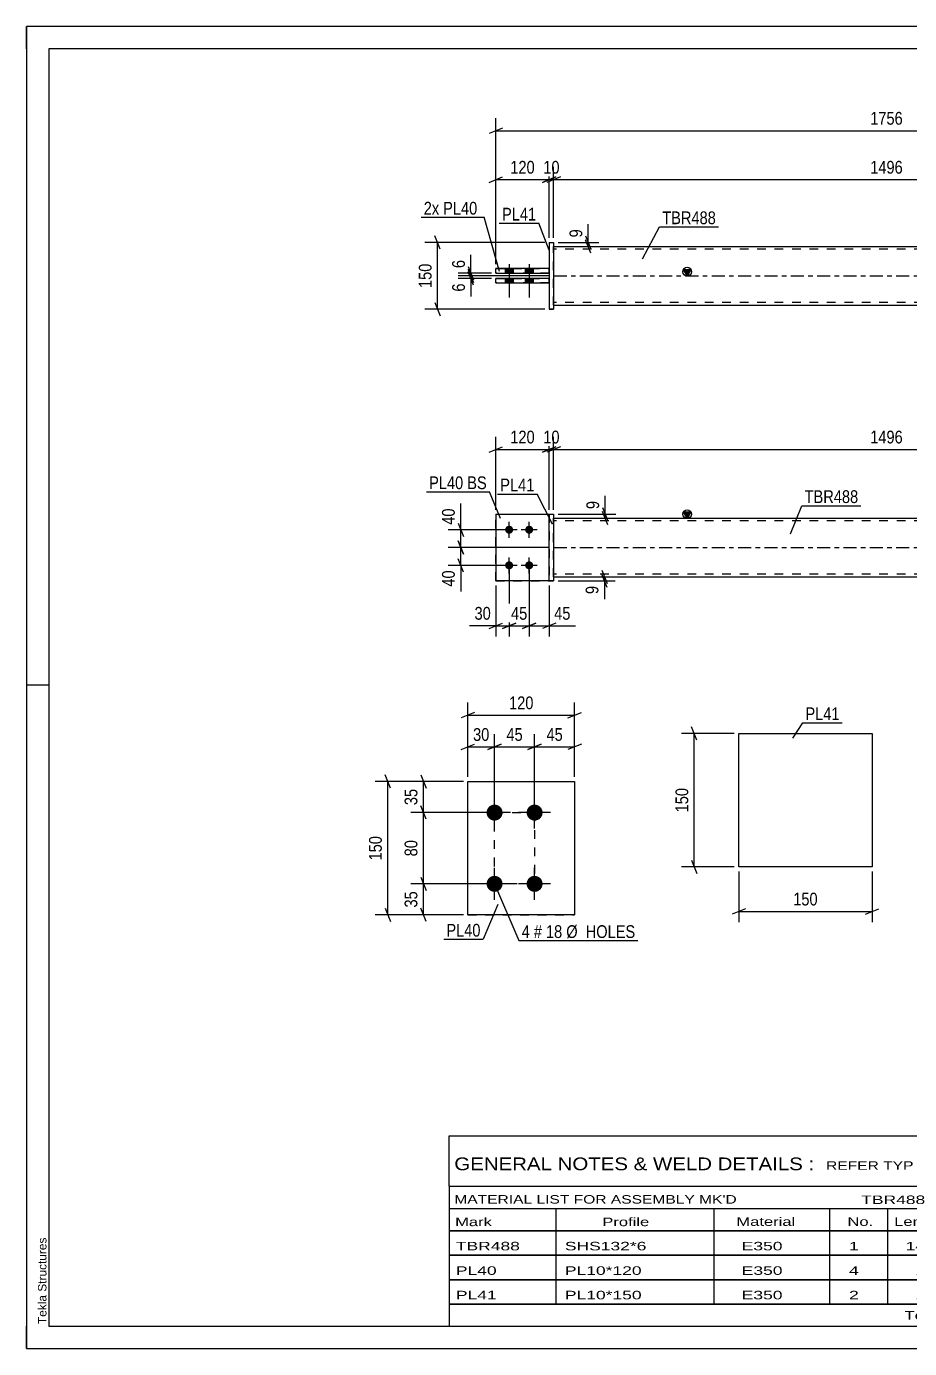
# Model space of a CAD drawing. Header units: millimetres. Extents: x 0 to 420, y 0 to 297.
# Drawn here: x 0 to 198.5, y 0 to 297 of the extents above; entities that cross this region are included whole.
import ezdxf

# ---------------------------------------------------------------- set-up
doc = ezdxf.new("R2010")
doc.units = ezdxf.units.MM
doc.linetypes.add('DXK_LINE_DOT2', pattern=[3.9198, 1.9599, -1.9599])
doc.linetypes.add('DXK_LINE_DOT3', pattern=[5.9187, 2.979, -0.9799, 0.9799, -0.9799])
doc.styles.add('Arial', font='ARIAL.TTF', dxfattribs={"height": 0.2})
doc.styles.add('Arial Narrow', font='ARIALN.TTF', dxfattribs={"height": 0.2})

# ---------------------------------------------------------------- blocks, each defined once
blk = doc.blocks.new('Unknown-582684237-1127')
at = {"color": 5, "linetype": 'Continuous'}
for p, q in [((420, 297), (0, 297)), ((0, 297), (0, 0)), ((0, 292), (0, 297)), ((415, 292), (5, 292)), ((5, 292), (5, 5)), ((5, 149), (0, 149)), ((0, 0), (0, 5)), ((5, 5), (415, 5)), ((0, 0), (420, 0))]:
    blk.add_line(p, q, dxfattribs=at)
at = {"color": 174, "linetype": 'Continuous', "style": 'Arial'}
blk.add_text('Tekla Structures', height=1.9102, rotation=90, dxfattribs=at).set_placement((4.5, 5.5))
blk = doc.blocks.new('Part-582684237-1392 - 1364')
at = {"color": 2, "linetype": 'Continuous'}
for p, q in [((105.48, 187.44), (117.48, 187.44)), ((105.48, 187.44), (105.48, 172.44)), ((117.48, 172.44), (105.48, 172.44)), ((105.48, 172.44), (105.48, 172.44))]:
    blk.add_line(p, q, dxfattribs=at)
at = {"color": 7, "linetype": 'DXK_LINE_DOT2'}
for p, q in [((105.48, 187.44), (117.48, 187.44)), ((117.48, 187.44), (117.48, 187.44)), ((117.48, 187.44), (117.48, 172.44)), ((105.48, 172.44), (117.48, 172.44)), ((105.48, 172.44), (105.48, 172.44))]:
    blk.add_line(p, q, dxfattribs=at)
blk = doc.blocks.new('Part-582684237-1397 - 1364')
at = {"color": 7, "linetype": 'DXK_LINE_DOT2'}
for p, q in [((105.48, 187.44), (117.48, 187.44)), ((105.48, 187.44), (117.48, 187.44)), ((105.48, 172.44), (105.48, 187.44)), ((117.48, 187.44), (117.48, 187.44)), ((117.48, 187.44), (117.48, 172.44)), ((105.48, 172.44), (117.48, 172.44)), ((117.48, 172.44), (105.48, 172.44)), ((105.48, 172.44), (105.48, 172.44))]:
    blk.add_line(p, q, dxfattribs=at)
blk = doc.blocks.new('Part-582684237-1412 - 1364')
at = {"color": 2, "linetype": 'Continuous'}
for p, q in [((117.48, 187.44), (118.48, 187.44)), ((117.48, 172.44), (117.48, 187.44)), ((118.48, 187.44), (118.48, 187.44)), ((118.48, 187.44), (118.48, 172.44)), ((117.48, 172.44), (118.48, 172.44))]:
    blk.add_line(p, q, dxfattribs=at)
at = {"color": 7, "linetype": 'DXK_LINE_DOT2'}
for p, q in [((117.48, 187.44), (118.48, 187.44)), ((118.48, 172.44), (117.48, 172.44)), ((117.48, 172.44), (117.48, 172.44)), ((118.48, 172.44), (118.48, 172.44))]:
    blk.add_line(p, q, dxfattribs=at)
blk = doc.blocks.new('Bolt-582684237-1414 - 1364')
at = {"linetype": 'Continuous'}
for points in [[(108.48, 183.04), (108.29, 183.06), (108.11, 183.12), (107.95, 183.21), (107.81, 183.34), (107.7, 183.49), (107.62, 183.66), (107.58, 183.85), (107.58, 184.03), (107.62, 184.22), (107.7, 184.39), (107.81, 184.54), (107.95, 184.67), (108.11, 184.76), (108.29, 184.82), (108.48, 184.84), (108.67, 184.82), (108.84, 184.76), (109.01, 184.67), (109.15, 184.54), (109.26, 184.39), (109.33, 184.22), (109.37, 184.03), (109.37, 183.85), (109.33, 183.66), (109.26, 183.49), (109.15, 183.34), (109.01, 183.21), (108.84, 183.12), (108.67, 183.06)], [(112.98, 183.04), (112.79, 183.06), (112.61, 183.12), (112.45, 183.21), (112.31, 183.34), (112.2, 183.49), (112.12, 183.66), (112.08, 183.85), (112.08, 184.03), (112.12, 184.22), (112.2, 184.39), (112.31, 184.54), (112.45, 184.67), (112.61, 184.76), (112.79, 184.82), (112.98, 184.84), (113.17, 184.82), (113.34, 184.76), (113.51, 184.67), (113.65, 184.54), (113.76, 184.39), (113.83, 184.22), (113.87, 184.03), (113.87, 183.85), (113.83, 183.66), (113.76, 183.49), (113.65, 183.34), (113.51, 183.21), (113.34, 183.12), (113.17, 183.06)], [(108.48, 175.04), (108.29, 175.06), (108.11, 175.12), (107.95, 175.21), (107.81, 175.34), (107.7, 175.49), (107.62, 175.66), (107.58, 175.85), (107.58, 176.03), (107.62, 176.22), (107.7, 176.39), (107.81, 176.54), (107.95, 176.67), (108.11, 176.76), (108.29, 176.82), (108.48, 176.84), (108.67, 176.82), (108.84, 176.76), (109.01, 176.67), (109.15, 176.54), (109.26, 176.39), (109.33, 176.22), (109.37, 176.03), (109.37, 175.85), (109.33, 175.66), (109.26, 175.49), (109.15, 175.34), (109.01, 175.21), (108.84, 175.12), (108.67, 175.06)], [(112.98, 175.04), (112.79, 175.06), (112.61, 175.12), (112.45, 175.21), (112.31, 175.34), (112.2, 175.49), (112.12, 175.66), (112.08, 175.85), (112.08, 176.03), (112.12, 176.22), (112.2, 176.39), (112.31, 176.54), (112.45, 176.67), (112.61, 176.76), (112.79, 176.82), (112.98, 176.84), (113.17, 176.82), (113.34, 176.76), (113.51, 176.67), (113.65, 176.54), (113.76, 176.39), (113.83, 176.22), (113.87, 176.03), (113.87, 175.85), (113.83, 175.66), (113.76, 175.49), (113.65, 175.34), (113.51, 175.21), (113.34, 175.12), (113.17, 175.06)]]:
    blk.add_hatch(color=1, dxfattribs=at).paths.add_polyline_path(points)
at = {"color": 1, "linetype": 'Continuous'}
for p, q in [((108.48, 182.14), (108.48, 185.74)), ((112.98, 182.14), (112.98, 185.74)), ((110.28, 183.94), (106.68, 183.94)), ((114.78, 183.94), (111.18, 183.94)), ((110.28, 175.94), (106.68, 175.94)), ((108.48, 174.14), (108.48, 177.74)), ((114.78, 175.94), (111.18, 175.94)), ((112.98, 174.14), (112.98, 177.74))]:
    blk.add_line(p, q, dxfattribs=at)
blk = doc.blocks.new('Part-582684237-1439 - 1364')
at = {"linetype": 'Continuous'}
blk.add_hatch(color=2, dxfattribs=at).paths.add_polyline_path([(148.48, 186.54), (147.68, 187.94), (149.28, 187.94)])
at = {"color": 2, "linetype": 'Continuous'}
for p, q in [((148.48, 186.54), (147.68, 187.94)), ((147.68, 187.94), (149.28, 187.94)), ((149.28, 187.94), (148.48, 186.54)), ((118.48, 186.54), (268.08, 186.54)), ((118.48, 173.34), (268.08, 173.34))]:
    blk.add_line(p, q, dxfattribs=at)
at = {"color": 7, "linetype": 'DXK_LINE_DOT2'}
for p, q in [((118.48, 173.34), (118.48, 186.54)), ((268.08, 185.94), (118.48, 185.94)), ((268.08, 173.34), (268.08, 186.54)), ((268.08, 173.94), (118.48, 173.94))]:
    blk.add_line(p, q, dxfattribs=at)
at = {"color": 7, "linetype": 'DXK_LINE_DOT3'}
blk.add_line((118.48, 179.94), (268.08, 179.94), dxfattribs=at)
at = {"color": 2, "linetype": 'Continuous'}
blk.add_circle((148.48, 187.44), 1, dxfattribs=at)
blk = doc.blocks.new('Part-582684237-1771 - 1745')
at = {"color": 2, "linetype": 'Continuous'}
for p, q in [((117.48, 240.39), (105.48, 240.39)), ((105.48, 239.39), (105.48, 240.39)), ((105.48, 239.39), (117.48, 239.39)), ((105.48, 239.39), (105.48, 239.39)), ((117.48, 239.39), (117.48, 240.39))]:
    blk.add_line(p, q, dxfattribs=at)
at = {"color": 7, "linetype": 'DXK_LINE_DOT2'}
for p, q in [((105.48, 240.39), (117.48, 240.39)), ((117.48, 239.39), (105.48, 239.39))]:
    blk.add_line(p, q, dxfattribs=at)
blk = doc.blocks.new('Part-582684237-1751 - 1745')
at = {"linetype": 'Continuous'}
blk.add_hatch(color=2, dxfattribs=at).paths.add_polyline_path([(148.48, 240.99), (147.68, 242.39), (149.28, 242.39)])
at = {"color": 2, "linetype": 'Continuous'}
for p, q in [((118.48, 247.59), (268.08, 247.59)), ((148.48, 240.99), (147.68, 242.39)), ((147.68, 242.39), (149.28, 242.39)), ((149.28, 242.39), (148.48, 240.99)), ((118.48, 234.39), (268.08, 234.39))]:
    blk.add_line(p, q, dxfattribs=at)
at = {"color": 7, "linetype": 'DXK_LINE_DOT2'}
for p, q in [((118.48, 234.39), (118.48, 247.59)), ((268.08, 246.99), (118.48, 246.99)), ((268.08, 247.59), (268.08, 234.39)), ((268.08, 234.99), (118.48, 234.99))]:
    blk.add_line(p, q, dxfattribs=at)
at = {"color": 7, "linetype": 'DXK_LINE_DOT3'}
blk.add_line((118.48, 240.99), (268.08, 240.99), dxfattribs=at)
at = {"color": 2, "linetype": 'Continuous'}
blk.add_circle((148.48, 241.89), 1, dxfattribs=at)
blk = doc.blocks.new('Part-582684237-1776 - 1745')
at = {"color": 2, "linetype": 'Continuous'}
for p, q in [((117.48, 242.59), (105.48, 242.59)), ((105.48, 241.59), (105.48, 242.59)), ((105.48, 241.59), (117.48, 241.59)), ((105.48, 241.59), (105.48, 241.59)), ((117.48, 241.59), (117.48, 242.59))]:
    blk.add_line(p, q, dxfattribs=at)
at = {"color": 7, "linetype": 'DXK_LINE_DOT2'}
for p, q in [((105.48, 242.59), (117.48, 242.59)), ((117.48, 241.59), (105.48, 241.59))]:
    blk.add_line(p, q, dxfattribs=at)
blk = doc.blocks.new('Part-582684237-1781 - 1745')
at = {"color": 2, "linetype": 'Continuous'}
for p, q in [((117.48, 248.49), (118.48, 248.49)), ((117.48, 248.49), (117.48, 233.49)), ((118.48, 248.49), (118.48, 248.49)), ((118.48, 248.49), (118.48, 233.49)), ((118.48, 233.49), (117.48, 233.49)), ((117.48, 233.49), (117.48, 233.49))]:
    blk.add_line(p, q, dxfattribs=at)
at = {"color": 7, "linetype": 'DXK_LINE_DOT2'}
for p, q in [((117.48, 248.49), (118.48, 248.49)), ((117.48, 233.49), (118.48, 233.49)), ((117.48, 233.49), (117.48, 233.49))]:
    blk.add_line(p, q, dxfattribs=at)
blk = doc.blocks.new('Bolt-582684237-1783 - 1745')
at = {"linetype": 'Continuous'}
for points in [[(107.58, 241.59), (109.38, 241.59), (109.38, 242.59), (107.58, 242.59)], [(107.58, 241.59), (109.38, 241.59), (109.38, 242.59), (107.58, 242.59)], [(112.08, 241.59), (113.88, 241.59), (113.88, 242.59), (112.08, 242.59)], [(112.08, 241.59), (113.88, 241.59), (113.88, 242.59), (112.08, 242.59)], [(107.58, 239.39), (109.38, 239.39), (109.38, 240.39), (107.58, 240.39)], [(107.58, 239.39), (109.38, 239.39), (109.38, 240.39), (107.58, 240.39)], [(112.08, 239.39), (113.88, 239.39), (113.88, 240.39), (112.08, 240.39)], [(112.08, 239.39), (113.88, 239.39), (113.88, 240.39), (112.08, 240.39)]]:
    blk.add_hatch(color=1, dxfattribs=at).paths.add_polyline_path(points)
at = {"color": 1, "linetype": 'Continuous'}
for p, q in [((108.48, 243.59), (108.48, 236.09)), ((108.48, 243.59), (108.48, 236.09)), ((112.98, 243.59), (112.98, 236.09)), ((112.98, 243.59), (112.98, 236.09)), ((107.58, 242.59), (107.58, 241.59)), ((107.58, 242.59), (107.58, 241.59)), ((109.38, 242.59), (109.38, 241.59)), ((109.38, 242.59), (109.38, 241.59)), ((112.08, 242.59), (112.08, 241.59)), ((112.08, 242.59), (112.08, 241.59)), ((113.88, 242.59), (113.88, 241.59)), ((113.88, 242.59), (113.88, 241.59)), ((107.58, 240.39), (107.58, 239.39)), ((107.58, 240.39), (107.58, 239.39)), ((109.38, 240.39), (109.38, 239.39)), ((109.38, 240.39), (109.38, 239.39)), ((112.08, 240.39), (112.08, 239.39)), ((112.08, 240.39), (112.08, 239.39)), ((113.88, 240.39), (113.88, 239.39)), ((113.88, 240.39), (113.88, 239.39))]:
    blk.add_line(p, q, dxfattribs=at)
blk = doc.blocks.new('Bolt-582684237-2085 - 2022')
at = {"linetype": 'Continuous'}
for points in [[(105.2, 118.6), (104.83, 118.63), (104.47, 118.75), (104.14, 118.94), (103.86, 119.19), (103.64, 119.5), (103.49, 119.84), (103.41, 120.21), (103.41, 120.58), (103.49, 120.95), (103.64, 121.3), (103.86, 121.6), (104.14, 121.85), (104.47, 122.04), (104.83, 122.16), (105.2, 122.2), (105.57, 122.16), (105.93, 122.04), (106.26, 121.85), (106.54, 121.6), (106.76, 121.3), (106.91, 120.95), (106.99, 120.58), (106.99, 120.21), (106.91, 119.84), (106.76, 119.5), (106.54, 119.19), (106.26, 118.94), (105.93, 118.75), (105.57, 118.63)], [(114.2, 118.6), (113.83, 118.63), (113.47, 118.75), (113.14, 118.94), (112.86, 119.19), (112.64, 119.5), (112.49, 119.84), (112.41, 120.21), (112.41, 120.58), (112.49, 120.95), (112.64, 121.3), (112.86, 121.6), (113.14, 121.85), (113.47, 122.04), (113.83, 122.16), (114.2, 122.2), (114.57, 122.16), (114.93, 122.04), (115.26, 121.85), (115.54, 121.6), (115.76, 121.3), (115.91, 120.95), (115.99, 120.58), (115.99, 120.21), (115.91, 119.84), (115.76, 119.5), (115.54, 119.19), (115.26, 118.94), (114.93, 118.75), (114.57, 118.63)], [(105.2, 102.6), (104.83, 102.63), (104.47, 102.75), (104.14, 102.94), (103.86, 103.19), (103.64, 103.5), (103.49, 103.84), (103.41, 104.21), (103.41, 104.58), (103.49, 104.95), (103.64, 105.3), (103.86, 105.6), (104.14, 105.85), (104.47, 106.04), (104.83, 106.16), (105.2, 106.2), (105.57, 106.16), (105.93, 106.04), (106.26, 105.85), (106.54, 105.6), (106.76, 105.3), (106.91, 104.95), (106.99, 104.58), (106.99, 104.21), (106.91, 103.84), (106.76, 103.5), (106.54, 103.19), (106.26, 102.94), (105.93, 102.75), (105.57, 102.63)], [(114.2, 102.6), (113.83, 102.63), (113.47, 102.75), (113.14, 102.94), (112.86, 103.19), (112.64, 103.5), (112.49, 103.84), (112.41, 104.21), (112.41, 104.58), (112.49, 104.95), (112.64, 105.3), (112.86, 105.6), (113.14, 105.85), (113.47, 106.04), (113.83, 106.16), (114.2, 106.2), (114.57, 106.16), (114.93, 106.04), (115.26, 105.85), (115.54, 105.6), (115.76, 105.3), (115.91, 104.95), (115.99, 104.58), (115.99, 104.21), (115.91, 103.84), (115.76, 103.5), (115.54, 103.19), (115.26, 102.94), (114.93, 102.75), (114.57, 102.63)]]:
    blk.add_hatch(color=1, dxfattribs=at).paths.add_polyline_path(points)
at = {"color": 1, "linetype": 'Continuous'}
for p, q in [((105.2, 116.8), (105.2, 124)), ((114.2, 116.8), (114.2, 124)), ((108.8, 120.4), (101.6, 120.4)), ((117.8, 120.4), (110.6, 120.4)), ((105.2, 100.8), (105.2, 108)), ((114.2, 100.8), (114.2, 108)), ((108.8, 104.4), (101.6, 104.4)), ((117.8, 104.4), (110.6, 104.4))]:
    blk.add_line(p, q, dxfattribs=at)
blk = doc.blocks.new('Part-582684237-2090 - 2022')
at = {"color": 2, "linetype": 'Continuous'}
for p, q in [((99.2, 127.4), (123.2, 127.4)), ((99.2, 97.4), (99.2, 127.4)), ((123.2, 127.4), (123.2, 127.4)), ((123.2, 127.4), (123.2, 97.4)), ((123.2, 97.4), (99.2, 97.4)), ((99.2, 97.4), (99.2, 97.4))]:
    blk.add_line(p, q, dxfattribs=at)
at = {"color": 7, "linetype": 'DXK_LINE_DOT2'}
for p, q in [((99.2, 127.4), (123.2, 127.4)), ((99.2, 97.4), (123.2, 97.4)), ((99.2, 97.4), (99.2, 97.4))]:
    blk.add_line(p, q, dxfattribs=at)
blk = doc.blocks.new('Part-582684237-2237 - 2231')
at = {"color": 2, "linetype": 'Continuous'}
for p, q in [((160.07, 108.19), (160.06, 138.19)), ((160.06, 138.19), (190.06, 138.19)), ((190.06, 138.19), (190.07, 108.19)), ((190.07, 108.19), (160.07, 108.19))]:
    blk.add_line(p, q, dxfattribs=at)
blk = doc.blocks.new('Rectangle-582684237-2216 - 2022')
at = {"color": 1, "linetype": 'DXK_LINE_DOT2'}
blk.add_lwpolyline([(105.2, 120.4), (114.2, 120.4), (114.2, 104.4), (105.2, 104.4), (105.2, 120.4)], close=True, dxfattribs=at)
blk = doc.blocks.new('StraightDimension-582684237-1601 - 1364')
at = {"color": 7, "linetype": 'Continuous'}
for p, q in [((97, 185.44), (98.2, 182.44)), ((107.48, 183.94), (94.75, 183.94)), ((98.2, 178.44), (97, 181.44)), ((97.6, 179.94), (97.6, 183.94)), ((117.48, 179.94), (94.75, 179.94))]:
    blk.add_line(p, q, dxfattribs=at)
at = {"color": 0}
blk.add_wipeout([(96.85, 189.32), (92.65, 189.32), (92.65, 184.46), (96.85, 184.46)], dxfattribs=at)
at = {"color": 7, "linetype": 'Continuous'}
blk.add_line((97.6, 183.94), (97.6, 189.85), dxfattribs=at)
blk.add_line((97.6, 183.94), (97.6, 189.85), dxfattribs=at)
at = {"color": 3, "style": 'Arial Narrow'}
blk.add_text('40', height=2.863, rotation=90.0002, dxfattribs=at).set_placement((96.25, 185.06))
blk = doc.blocks.new('StraightDimension-582684237-1572 - 1364')
at = {"color": 7, "linetype": 'Continuous'}
for p, q in [((108.48, 174.94), (108.48, 159.98)), ((105.48, 171.44), (105.48, 159.98)), ((103.98, 161.78), (106.98, 162.98)), ((105.48, 162.38), (108.48, 162.38)), ((109.98, 162.98), (106.98, 161.78))]:
    blk.add_line(p, q, dxfattribs=at)
at = {"color": 0}
blk.add_wipeout([(104.95, 163.13), (104.95, 167.33), (100.1, 167.33), (100.1, 163.13)], dxfattribs=at)
at = {"color": 7, "linetype": 'Continuous'}
blk.add_line((105.48, 162.38), (99.57, 162.38), dxfattribs=at)
blk.add_line((105.48, 162.38), (99.57, 162.38), dxfattribs=at)
at = {"color": 3, "style": 'Arial Narrow'}
blk.add_text('30', height=2.863, dxfattribs=at).set_placement((100.7, 163.73))
blk = doc.blocks.new('StraightDimension-582684237-1565 - 1364')
at = {"color": 7, "linetype": 'Continuous'}
for p, q in [((108.48, 174.94), (108.48, 159.98)), ((112.98, 174.94), (112.98, 159.98)), ((106.98, 161.78), (109.98, 162.98)), ((108.48, 162.38), (112.98, 162.38)), ((114.48, 162.98), (111.48, 161.78))]:
    blk.add_line(p, q, dxfattribs=at)
at = {"color": 0}
blk.add_wipeout([(113.16, 163.13), (113.16, 167.33), (108.3, 167.33), (108.3, 163.13)], dxfattribs=at)
at = {"color": 3, "style": 'Arial Narrow'}
blk.add_text('45', height=2.863, dxfattribs=at).set_placement((108.9, 163.73))
blk = doc.blocks.new('StraightDimension-582684237-1458 - 1364')
at = {"color": 7, "linetype": 'Continuous'}
for p, q in [((103.98, 201.38), (106.98, 202.58)), ((105.48, 188.44), (105.48, 204.83)), ((105.48, 201.98), (117.48, 201.98)), ((118.98, 202.58), (115.98, 201.38)), ((117.48, 188.44), (117.48, 204.83))]:
    blk.add_line(p, q, dxfattribs=at)
at = {"color": 0}
blk.add_wipeout([(114.82, 202.73), (114.82, 206.93), (108.14, 206.93), (108.14, 202.73)], dxfattribs=at)
at = {"color": 3, "style": 'Arial Narrow'}
blk.add_text('120', height=2.863, dxfattribs=at).set_placement((108.74, 203.33))
blk = doc.blocks.new('StraightDimension-582684237-1485 - 1364')
at = {"color": 7, "linetype": 'Continuous'}
for p, q in [((115.98, 201.38), (118.98, 202.58)), ((119.98, 202.58), (116.98, 201.38)), ((117.48, 188.44), (117.48, 204.83)), ((117.48, 201.98), (118.48, 201.98)), ((118.48, 188.44), (118.48, 204.83))]:
    blk.add_line(p, q, dxfattribs=at)
at = {"color": 0}
blk.add_wipeout([(120.41, 202.73), (120.41, 206.93), (115.55, 206.93), (115.55, 202.73)], dxfattribs=at)
at = {"color": 3, "style": 'Arial Narrow'}
blk.add_text('10', height=2.863, dxfattribs=at).set_placement((116.15, 203.33))
blk = doc.blocks.new('StraightDimension-582684237-1502 - 1364')
at = {"color": 7, "linetype": 'Continuous'}
for p, q in [((119.98, 202.58), (116.98, 201.38)), ((118.48, 188.44), (118.48, 204.83)), ((118.48, 201.98), (268.08, 201.98)), ((266.58, 201.38), (269.58, 202.58)), ((268.08, 188.44), (268.08, 204.83))]:
    blk.add_line(p, q, dxfattribs=at)
at = {"color": 0}
blk.add_wipeout([(197.54, 202.73), (197.54, 206.93), (189.02, 206.93), (189.02, 202.73)], dxfattribs=at)
at = {"color": 3, "style": 'Arial Narrow'}
blk.add_text('1496', height=2.863, dxfattribs=at).set_placement((189.62, 203.33))
blk = doc.blocks.new('StraightDimension-582684237-1552 - 1364')
at = {"color": 7, "linetype": 'Continuous'}
for p, q in [((112.98, 174.94), (112.98, 159.98)), ((117.48, 171.44), (117.48, 159.98)), ((111.48, 161.78), (114.48, 162.98)), ((112.98, 162.38), (117.48, 162.38)), ((118.98, 162.98), (115.98, 161.78))]:
    blk.add_line(p, q, dxfattribs=at)
at = {"color": 0}
blk.add_wipeout([(122.86, 163.13), (122.86, 167.33), (118, 167.33), (118, 163.13)], dxfattribs=at)
at = {"color": 7, "linetype": 'Continuous'}
blk.add_line((117.48, 162.38), (123.38, 162.38), dxfattribs=at)
blk.add_line((117.48, 162.38), (123.38, 162.38), dxfattribs=at)
at = {"color": 3, "style": 'Arial Narrow'}
blk.add_text('45', height=2.863, dxfattribs=at).set_placement((118.6, 163.73))
blk = doc.blocks.new('StraightDimension-582684237-1583 - 1364')
at = {"color": 7, "linetype": 'Continuous'}
for p, q in [((119.48, 173.34), (132.28, 173.34)), ((119.48, 172.44), (132.28, 172.44)), ((129.28, 174.84), (130.48, 171.84)), ((130.48, 170.94), (129.28, 173.94)), ((129.88, 172.44), (129.88, 173.34))]:
    blk.add_line(p, q, dxfattribs=at)
at = {"color": 0}
blk.add_wipeout([(129.13, 171.92), (124.93, 171.92), (124.93, 168.89), (129.13, 168.89)], dxfattribs=at)
at = {"color": 7, "linetype": 'Continuous'}
blk.add_line((129.88, 172.44), (129.88, 168.36), dxfattribs=at)
blk.add_line((129.88, 172.44), (129.88, 168.36), dxfattribs=at)
at = {"color": 3, "style": 'Arial Narrow'}
blk.add_text('9', height=2.86, rotation=90.0002, dxfattribs=at).set_placement((128.53, 169.49))
blk = doc.blocks.new('StraightDimension-582684237-1592 - 1364')
at = {"color": 7, "linetype": 'Continuous'}
for p, q in [((119.48, 187.44), (132.44, 187.44)), ((129.44, 188.94), (130.64, 185.94)), ((130.64, 185.04), (129.44, 188.04)), ((130.04, 186.54), (130.04, 187.44)), ((119.48, 186.54), (132.44, 186.54))]:
    blk.add_line(p, q, dxfattribs=at)
at = {"color": 0}
blk.add_wipeout([(129.29, 190.99), (125.09, 190.99), (125.09, 187.97), (129.29, 187.97)], dxfattribs=at)
at = {"color": 7, "linetype": 'Continuous'}
blk.add_line((130.04, 187.44), (130.04, 191.52), dxfattribs=at)
blk.add_line((130.04, 187.44), (130.04, 191.52), dxfattribs=at)
at = {"color": 3, "style": 'Arial Narrow'}
blk.add_text('9', height=2.86, rotation=90.0002, dxfattribs=at).set_placement((128.69, 188.57))
blk = doc.blocks.new('StraightDimension-582684237-1618 - 1364')
at = {"color": 7, "linetype": 'Continuous'}
for p, q in [((97, 181.44), (98.2, 178.44)), ((117.48, 179.94), (94.75, 179.94)), ((97.6, 175.94), (97.6, 179.94)), ((107.48, 175.94), (94.75, 175.94)), ((98.2, 174.44), (97, 177.44))]:
    blk.add_line(p, q, dxfattribs=at)
at = {"color": 0}
blk.add_wipeout([(96.85, 175.41), (92.65, 175.41), (92.65, 170.56), (96.85, 170.56)], dxfattribs=at)
at = {"color": 7, "linetype": 'Continuous'}
blk.add_line((97.6, 175.94), (97.6, 170.03), dxfattribs=at)
blk.add_line((97.6, 175.94), (97.6, 170.03), dxfattribs=at)
at = {"color": 3, "style": 'Arial Narrow'}
blk.add_text('40', height=2.863, rotation=90.0002, dxfattribs=at).set_placement((96.25, 171.16))
blk = doc.blocks.new('StraightDimension-582684237-1833 - 1745')
at = {"color": 7, "linetype": 'Continuous'}
for p, q in [((117.48, 240.99), (97.04, 240.99)), ((99.29, 242.49), (100.49, 239.49)), ((100.49, 238.89), (99.29, 241.89)), ((99.89, 240.39), (99.89, 240.99)), ((104.48, 240.39), (97.04, 240.39))]:
    blk.add_line(p, q, dxfattribs=at)
at = {"color": 0}
blk.add_wipeout([(99.14, 239.86), (94.94, 239.86), (94.94, 236.83), (99.14, 236.83)], dxfattribs=at)
at = {"color": 7, "linetype": 'Continuous'}
blk.add_line((99.89, 240.39), (99.89, 236.31), dxfattribs=at)
blk.add_line((99.89, 240.39), (99.89, 236.31), dxfattribs=at)
at = {"color": 3, "style": 'Arial Narrow'}
blk.add_text('6', height=2.86, rotation=90.0002, dxfattribs=at).set_placement((98.54, 237.43))
blk = doc.blocks.new('StraightDimension-582684237-1882 - 1745')
at = {"color": 7, "linetype": 'Continuous'}
for p, q in [((105.48, 243.59), (105.48, 265.43)), ((117.48, 249.49), (117.48, 265.43)), ((103.98, 261.98), (106.98, 263.18)), ((105.48, 262.58), (117.48, 262.58)), ((118.98, 263.18), (115.98, 261.98))]:
    blk.add_line(p, q, dxfattribs=at)
at = {"color": 0}
blk.add_wipeout([(114.82, 263.33), (114.82, 267.53), (108.14, 267.53), (108.14, 263.33)], dxfattribs=at)
at = {"color": 3, "style": 'Arial Narrow'}
blk.add_text('120', height=2.863, dxfattribs=at).set_placement((108.74, 263.93))
blk = doc.blocks.new('StraightDimension-582684237-1817 - 1745')
at = {"color": 7, "linetype": 'Continuous'}
for p, q in [((104.48, 241.59), (97.04, 241.59)), ((117.48, 240.99), (97.04, 240.99)), ((99.29, 243.09), (100.49, 240.09)), ((100.49, 239.49), (99.29, 242.49)), ((99.89, 240.99), (99.89, 241.59))]:
    blk.add_line(p, q, dxfattribs=at)
at = {"color": 0}
blk.add_wipeout([(99.14, 245.14), (94.94, 245.14), (94.94, 242.11), (99.14, 242.11)], dxfattribs=at)
at = {"color": 7, "linetype": 'Continuous'}
blk.add_line((99.89, 241.59), (99.89, 245.66), dxfattribs=at)
blk.add_line((99.89, 241.59), (99.89, 245.66), dxfattribs=at)
at = {"color": 3, "style": 'Arial Narrow'}
blk.add_text('6', height=2.86, rotation=90.0002, dxfattribs=at).set_placement((98.54, 242.71))
blk = doc.blocks.new('StraightDimension-582684237-1850 - 1745')
at = {"color": 7, "linetype": 'Continuous'}
for p, q in [((125.66, 249.99), (126.86, 246.99)), ((119.48, 248.49), (128.66, 248.49)), ((119.48, 247.59), (128.66, 247.59)), ((126.86, 246.09), (125.66, 249.09)), ((126.26, 247.59), (126.26, 248.49))]:
    blk.add_line(p, q, dxfattribs=at)
at = {"color": 0}
blk.add_wipeout([(125.51, 252.04), (121.31, 252.04), (121.31, 249.01), (125.51, 249.01)], dxfattribs=at)
at = {"color": 7, "linetype": 'Continuous'}
blk.add_line((126.26, 248.49), (126.26, 252.56), dxfattribs=at)
blk.add_line((126.26, 248.49), (126.26, 252.56), dxfattribs=at)
at = {"color": 3, "style": 'Arial Narrow'}
blk.add_text('9', height=2.86, rotation=90.0002, dxfattribs=at).set_placement((124.91, 249.61))
blk = doc.blocks.new('StraightDimension-582684237-1861 - 1745')
at = {"color": 7, "linetype": 'Continuous'}
for p, q in [((92.99, 246.99), (91.79, 249.99)), ((116.48, 248.49), (89.54, 248.49)), ((92.39, 233.49), (92.39, 248.49)), ((91.79, 234.99), (92.99, 231.99)), ((116.48, 233.49), (89.54, 233.49))]:
    blk.add_line(p, q, dxfattribs=at)
at = {"color": 0}
blk.add_wipeout([(91.64, 244.33), (87.44, 244.33), (87.44, 237.64), (91.64, 237.64)], dxfattribs=at)
at = {"color": 3, "style": 'Arial Narrow'}
blk.add_text('150', height=2.863, rotation=90.0002, dxfattribs=at).set_placement((91.04, 238.24))
blk = doc.blocks.new('StraightDimension-582684237-1872 - 1745')
at = {"color": 7, "linetype": 'Continuous'}
for p, q in [((117.48, 249.49), (117.48, 265.43)), ((118.48, 249.49), (118.48, 265.43)), ((115.98, 261.98), (118.98, 263.18)), ((119.98, 263.18), (116.98, 261.98)), ((117.48, 262.58), (118.48, 262.58))]:
    blk.add_line(p, q, dxfattribs=at)
at = {"color": 0}
blk.add_wipeout([(120.41, 263.33), (120.41, 267.53), (115.55, 267.53), (115.55, 263.33)], dxfattribs=at)
at = {"color": 3, "style": 'Arial Narrow'}
blk.add_text('10', height=2.863, dxfattribs=at).set_placement((116.15, 263.93))
blk = doc.blocks.new('StraightDimension-582684237-1892 - 1745')
at = {"color": 7, "linetype": 'Continuous'}
for p, q in [((118.48, 249.49), (118.48, 265.43)), ((268.08, 249.49), (268.08, 265.43)), ((119.98, 263.18), (116.98, 261.98)), ((118.48, 262.58), (268.08, 262.58)), ((266.58, 261.98), (269.58, 263.18))]:
    blk.add_line(p, q, dxfattribs=at)
at = {"color": 0}
blk.add_wipeout([(197.54, 263.33), (197.54, 267.53), (189.02, 267.53), (189.02, 263.33)], dxfattribs=at)
at = {"color": 3, "style": 'Arial Narrow'}
blk.add_text('1496', height=2.863, dxfattribs=at).set_placement((189.62, 263.93))
blk = doc.blocks.new('StraightDimension-582684237-1923 - 1745')
at = {"color": 7, "linetype": 'Continuous'}
for p, q in [((105.48, 243.59), (105.48, 276.43)), ((281.08, 243.59), (281.08, 276.43)), ((106.98, 274.18), (103.98, 272.98)), ((105.48, 273.58), (281.08, 273.58)), ((279.58, 272.98), (282.58, 274.18))]:
    blk.add_line(p, q, dxfattribs=at)
at = {"color": 0}
blk.add_wipeout([(197.54, 274.33), (197.54, 278.53), (189.02, 278.53), (189.02, 274.33)], dxfattribs=at)
at = {"color": 3, "style": 'Arial Narrow'}
blk.add_text('1756', height=2.863, dxfattribs=at).set_placement((189.62, 274.93))
blk = doc.blocks.new('StraightDimension-582684237-2094 - 2022')
at = {"color": 7, "linetype": 'Continuous'}
for p, q in [((100.7, 142.87), (97.7, 141.67)), ((99.2, 128.4), (99.2, 145.12)), ((121.7, 141.67), (124.7, 142.87)), ((123.2, 128.4), (123.2, 145.12)), ((99.2, 142.27), (123.2, 142.27))]:
    blk.add_line(p, q, dxfattribs=at)
at = {"color": 0}
blk.add_wipeout([(114.54, 143.02), (114.54, 147.22), (107.86, 147.22), (107.86, 143.02)], dxfattribs=at)
at = {"color": 3, "style": 'Arial Narrow'}
blk.add_text('120', height=2.863, dxfattribs=at).set_placement((108.46, 143.62))
blk = doc.blocks.new('StraightDimension-582684237-2114 - 2022')
at = {"color": 7, "linetype": 'Continuous'}
for p, q in [((99.2, 128.4), (99.2, 138.01)), ((105.2, 121.4), (105.2, 138.01)), ((97.7, 134.56), (100.7, 135.76)), ((99.2, 135.16), (105.2, 135.16)), ((106.7, 135.76), (103.7, 134.56))]:
    blk.add_line(p, q, dxfattribs=at)
at = {"color": 0}
blk.add_wipeout([(104.63, 135.91), (104.63, 140.11), (99.77, 140.11), (99.77, 135.91)], dxfattribs=at)
at = {"color": 3, "style": 'Arial Narrow'}
blk.add_text('30', height=2.863, dxfattribs=at).set_placement((100.37, 136.51))
blk = doc.blocks.new('StraightDimension-582684237-2154 - 2022')
at = {"color": 7, "linetype": 'Continuous'}
for p, q in [((81.8, 125.9), (80.6, 128.9)), ((98.2, 127.4), (78.35, 127.4)), ((81.2, 97.4), (81.2, 127.4)), ((80.6, 98.9), (81.8, 95.9)), ((98.2, 97.4), (78.35, 97.4))]:
    blk.add_line(p, q, dxfattribs=at)
at = {"color": 0}
blk.add_wipeout([(80.45, 115.74), (76.25, 115.74), (76.25, 109.05), (80.45, 109.05)], dxfattribs=at)
at = {"color": 3, "style": 'Arial Narrow'}
blk.add_text('150', height=2.863, rotation=90.0002, dxfattribs=at).set_placement((79.85, 109.65))
blk = doc.blocks.new('StraightDimension-582684237-2127 - 2022')
at = {"color": 7, "linetype": 'Continuous'}
for p, q in [((105.2, 121.4), (105.2, 138.01)), ((114.2, 121.4), (114.2, 138.01)), ((103.7, 134.56), (106.7, 135.76)), ((105.2, 135.16), (114.2, 135.16)), ((115.7, 135.76), (112.7, 134.56))]:
    blk.add_line(p, q, dxfattribs=at)
at = {"color": 0}
blk.add_wipeout([(112.13, 135.91), (112.13, 140.11), (107.27, 140.11), (107.27, 135.91)], dxfattribs=at)
at = {"color": 3, "style": 'Arial Narrow'}
blk.add_text('45', height=2.863, dxfattribs=at).set_placement((107.87, 136.51))
blk = doc.blocks.new('StraightDimension-582684237-2137 - 2022')
at = {"color": 7, "linetype": 'Continuous'}
for p, q in [((114.2, 121.4), (114.2, 138.01)), ((123.2, 128.4), (123.2, 138.01)), ((112.7, 134.56), (115.7, 135.76)), ((114.2, 135.16), (123.2, 135.16)), ((124.7, 135.76), (121.7, 134.56))]:
    blk.add_line(p, q, dxfattribs=at)
at = {"color": 0}
blk.add_wipeout([(121.13, 135.91), (121.13, 140.11), (116.27, 140.11), (116.27, 135.91)], dxfattribs=at)
at = {"color": 3, "style": 'Arial Narrow'}
blk.add_text('45', height=2.863, dxfattribs=at).set_placement((116.87, 136.51))
blk = doc.blocks.new('StraightDimension-582684237-2171 - 2022')
at = {"color": 7, "linetype": 'Continuous'}
for p, q in [((104.2, 104.4), (86.35, 104.4)), ((88.6, 105.9), (89.8, 102.9)), ((89.2, 97.4), (89.2, 104.4)), ((89.8, 95.9), (88.6, 98.9)), ((98.2, 97.4), (86.35, 97.4))]:
    blk.add_line(p, q, dxfattribs=at)
at = {"color": 0}
blk.add_wipeout([(88.45, 103.32), (84.25, 103.32), (84.25, 98.47), (88.45, 98.47)], dxfattribs=at)
at = {"color": 3, "style": 'Arial Narrow'}
blk.add_text('35', height=2.863, rotation=90.0002, dxfattribs=at).set_placement((87.85, 99.07))
blk = doc.blocks.new('StraightDimension-582684237-2187 - 2022')
at = {"color": 7, "linetype": 'Continuous'}
for p, q in [((89.8, 118.9), (88.6, 121.9)), ((104.2, 120.4), (86.35, 120.4)), ((89.2, 104.4), (89.2, 120.4)), ((104.2, 104.4), (86.35, 104.4)), ((88.6, 105.9), (89.8, 102.9))]:
    blk.add_line(p, q, dxfattribs=at)
at = {"color": 0}
blk.add_wipeout([(88.45, 114.82), (84.25, 114.82), (84.25, 109.97), (88.45, 109.97)], dxfattribs=at)
at = {"color": 3, "style": 'Arial Narrow'}
blk.add_text('80', height=2.863, rotation=90.0002, dxfattribs=at).set_placement((87.85, 110.57))
blk = doc.blocks.new('StraightDimension-582684237-2200 - 2022')
at = {"color": 7, "linetype": 'Continuous'}
for p, q in [((88.6, 128.9), (89.8, 125.9)), ((98.2, 127.4), (86.35, 127.4)), ((89.2, 120.4), (89.2, 127.4)), ((89.8, 118.9), (88.6, 121.9)), ((104.2, 120.4), (86.35, 120.4))]:
    blk.add_line(p, q, dxfattribs=at)
at = {"color": 0}
blk.add_wipeout([(88.45, 126.32), (84.25, 126.32), (84.25, 121.47), (88.45, 121.47)], dxfattribs=at)
at = {"color": 3, "style": 'Arial Narrow'}
blk.add_text('35', height=2.863, rotation=90.0002, dxfattribs=at).set_placement((87.85, 122.07))
blk = doc.blocks.new('StraightDimension-582684237-2239 - 2231')
at = {"color": 7, "linetype": 'Continuous'}
for p, q in [((150.67, 136.69), (149.47, 139.69)), ((159.06, 138.19), (147.22, 138.19)), ((150.07, 108.19), (150.07, 138.19)), ((159.07, 108.19), (147.22, 108.19)), ((149.47, 109.69), (150.67, 106.69))]:
    blk.add_line(p, q, dxfattribs=at)
at = {"color": 0}
blk.add_wipeout([(149.32, 126.53), (145.12, 126.53), (145.12, 119.85), (149.32, 119.85)], dxfattribs=at)
at = {"color": 3, "style": 'Arial Narrow'}
blk.add_text('150', height=2.863, rotation=90.0002, dxfattribs=at).set_placement((148.72, 120.45))
blk = doc.blocks.new('StraightDimension-582684237-2246 - 2231')
at = {"color": 7, "linetype": 'Continuous'}
for p, q in [((160.07, 107.19), (160.07, 95.79)), ((190.07, 107.19), (190.07, 95.79)), ((161.57, 98.79), (158.57, 97.59)), ((160.07, 98.19), (190.07, 98.19)), ((188.57, 97.59), (191.57, 98.79))]:
    blk.add_line(p, q, dxfattribs=at)
at = {"color": 0}
blk.add_wipeout([(178.41, 98.94), (178.41, 103.14), (171.72, 103.14), (171.72, 98.94)], dxfattribs=at)
at = {"color": 3, "style": 'Arial Narrow'}
blk.add_text('150', height=2.863, dxfattribs=at).set_placement((172.32, 99.54))
blk = doc.blocks.new('Unknown-582684237-2779')
at = {"color": 7, "linetype": 'Continuous'}
for p, q in [((95, 47.75), (255, 47.75)), ((95, 36.5), (95, 47.75)), ((255, 47.75), (255, 36.5)), ((95, 36.5), (255, 36.5)), ((95, 36.5), (95, 31.5)), ((255, 36.5), (255, 31.5)), ((95, 31.5), (255, 31.5)), ((95, 31.5), (95, 26.5)), ((119, 31.5), (119, 26.5)), ((154.5, 31.5), (154.5, 26.5)), ((180.5, 31.5), (180.5, 26.5)), ((193.5, 31.5), (193.5, 26.5)), ((211, 31.5), (211, 26.5)), ((233, 31.5), (233, 26.5)), ((255, 31.5), (255, 26.5)), ((95, 26.5), (255, 26.5)), ((95, 26.45), (95, 21.05)), ((95, 26.45), (255, 26.45)), ((119, 26.5), (119, 21)), ((154.5, 26.5), (154.5, 21)), ((180.5, 26.5), (180.5, 21)), ((193.5, 26.5), (193.5, 21)), ((211, 26.5), (211, 21)), ((233, 26.5), (233, 21)), ((255, 26.45), (255, 21.05)), ((95, 21.05), (255, 21.05)), ((95, 20.95), (95, 15.55)), ((95, 20.95), (255, 20.95)), ((119, 21), (119, 15.5)), ((154.5, 21), (154.5, 15.5)), ((180.5, 21), (180.5, 15.5)), ((193.5, 21), (193.5, 15.5)), ((211, 21), (211, 15.5)), ((233, 21), (233, 15.5)), ((255, 20.95), (255, 15.55)), ((95, 15.55), (255, 15.55)), ((95, 15.45), (95, 10.05)), ((95, 15.45), (255, 15.45)), ((119, 15.5), (119, 10)), ((154.5, 15.5), (154.5, 10)), ((180.5, 15.5), (180.5, 10)), ((193.5, 15.5), (193.5, 10)), ((211, 15.5), (211, 10)), ((233, 15.5), (233, 10)), ((255, 15.45), (255, 10.05)), ((95, 10.05), (255, 10.05)), ((95, 10), (255, 10)), ((95, 10), (95, 5)), ((211, 10), (211, 5)), ((233, 10), (233, 5)), ((255, 10), (255, 5)), ((95, 5), (255, 5))]:
    blk.add_line(p, q, dxfattribs=at)
at = {"color": 7, "style": 'Arial Narrow'}
for s, height, width, p in [('GENERAL NOTES & WELD DETAILS :', 2.8633, 1.4, (96.15, 40.06)), ('REFER TYP DRAWING TYP-01', 1.9089, 1.6, (179.7, 40.16)), ("MATERIAL LIST FOR ASSEMBLY MK'D", 1.9089, 1.6, (96.15, 32.56)), ('TBR488', 1.909, 1.794707, (187.59, 32.47)), ('1', 1.91, 1.794707, (217.08, 32.56)), ('No. Required', 1.9089, 1.6, (226.41, 32.56)), ('Mark', 1.909, 1.7, (96.34, 27.5)), ('Profile', 1.909, 1.7, (129.41, 27.5)), ('Material', 1.909, 1.7, (159.54, 27.56)), ('No.', 1.909, 1.7, (184.5, 27.56)), ('Length', 1.909, 1.7, (195, 27.56)), ('Area', 1.909, 1.7, (217.5, 27.56)), ('Weight', 1.909, 1.7, (237, 27.56))]:
    blk.add_text(s, height=height, dxfattribs=dict(at, width=width)).set_placement(p)
at = {"color": 7, "linetype": 'Continuous', "style": 'Arial Narrow'}
for s, height, width, p in [('TBR488', 1.909, 1.794707, (96.5, 22.06)), ('SHS132*6', 1.909, 1.794707, (121, 22.06)), ('E350', 1.909, 1.794707, (160.74, 22.06)), ('1', 1.91, 1.794707, (184.86, 22.06)), ('1496', 1.909, 1.794707, (197.58, 22.06)), ('0.8', 1.909, 1.794707, (221.32, 22.06)), ('35.5', 1.909, 1.794707, (240.14, 22.06)), ('PL40', 1.909, 1.794707, (96.5, 16.56)), ('PL10*120', 1.909, 1.794707, (121, 16.56)), ('E350', 1.909, 1.794707, (160.74, 16.56)), ('4', 1.91, 1.794707, (184.86, 16.56)), ('150', 1.909, 1.794707, (199.77, 16.56)), ('0.0', 1.909, 1.794707, (221.32, 16.56)), ('5.7', 1.909, 1.794707, (242.33, 16.56)), ('PL41', 1.909, 1.794707, (96.5, 11.06)), ('PL10*150', 1.909, 1.794707, (121, 11.06)), ('E350', 1.909, 1.794707, (160.74, 11.06)), ('2', 1.91, 1.794707, (184.86, 11.06)), ('150', 1.909, 1.794707, (199.77, 11.06)), ('0.1', 1.909, 1.794707, (221.32, 11.06)), ('3.5', 1.909, 1.794707, (242.33, 11.06)), ('Total', 1.909, 1.7, (197.33, 6.5)), ('1.1', 1.909, 1.794707, (220.83, 6.5)), ('44.7', 1.909, 1.794707, (240.14, 6.5))]:
    blk.add_text(s, height=height, dxfattribs=dict(at, width=width)).set_placement(p)
blk = doc.blocks.new('Mark-582684237-1408 - 1364')
at = {"color": 0}
blk.add_wipeout([(114.15, 192.56), (114.15, 195.56), (106.48, 195.56), (106.48, 192.56)], dxfattribs=at)
blk.add_wipeout([(114.15, 192.56), (114.15, 195.56), (106.48, 195.56), (106.48, 192.56)], dxfattribs=at)
at = {"color": 30, "linetype": 'Continuous'}
for p in [(105.88, 191.96), (118.25, 185.2)]:
    blk.add_line(p, (114.75, 191.96), dxfattribs=at)
at = {"color": 3, "style": 'Arial Narrow'}
blk.add_text('PL41', height=2.863, dxfattribs=at).set_placement((106.48, 192.56))
blk = doc.blocks.new('Mark-582684237-1435 - 1364')
at = {"color": 0}
blk.add_wipeout([(186.94, 189.94), (186.94, 192.94), (174.88, 192.94), (174.88, 189.94)], dxfattribs=at)
blk.add_wipeout([(186.94, 189.94), (186.94, 192.94), (174.88, 192.94), (174.88, 189.94)], dxfattribs=at)
at = {"color": 30, "linetype": 'Continuous'}
for p, q in [((171.68, 182.99), (174.28, 189.34)), ((174.28, 189.34), (187.54, 189.34))]:
    blk.add_line(p, q, dxfattribs=at)
at = {"color": 3, "style": 'Arial Narrow'}
blk.add_text('TBR488', height=2.863, dxfattribs=at).set_placement((174.88, 189.94))
blk = doc.blocks.new('MarkSet-582684237-1736 - 1364')
at = {"color": 0}
blk.add_wipeout([(98.16, 193.06), (98.16, 196.06), (90.49, 196.06), (90.49, 193.06)], dxfattribs=at)
blk.add_wipeout([(98.16, 193.06), (98.16, 196.06), (90.49, 196.06), (90.49, 193.06)], dxfattribs=at)
blk.add_wipeout([(103.45, 193.06), (103.45, 196.06), (99.06, 196.06), (99.06, 193.06)], dxfattribs=at)
blk.add_wipeout([(103.45, 193.06), (103.45, 196.06), (99.06, 196.06), (99.06, 193.06)], dxfattribs=at)
at = {"color": 30, "linetype": 'Continuous'}
for p in [(89.89, 192.46), (106.52, 186.5)]:
    blk.add_line(p, (104.05, 192.46), dxfattribs=at)
at = {"color": 3, "style": 'Arial Narrow'}
for s, p in [('PL40', (90.49, 193.06)), ('BS', (99.06, 193.06))]:
    blk.add_text(s, height=2.863, dxfattribs=at).set_placement(p)
blk = doc.blocks.new('MarkSet-582684237-1961 - 1745')
at = {"color": 30, "linetype": 'Continuous'}
blk.add_line((106.33, 241.97), (102.83, 254.13), dxfattribs=at)
at = {"color": 0}
blk.add_wipeout([(92.75, 254.73), (92.75, 257.73), (89.28, 257.73), (89.28, 254.73)], dxfattribs=at)
blk.add_wipeout([(92.75, 254.73), (92.75, 257.73), (89.28, 257.73), (89.28, 254.73)], dxfattribs=at)
blk.add_wipeout([(101.33, 254.73), (101.33, 257.73), (93.65, 257.73), (93.65, 254.73)], dxfattribs=at)
blk.add_wipeout([(101.33, 254.73), (101.33, 257.73), (93.65, 257.73), (93.65, 254.73)], dxfattribs=at)
at = {"color": 30, "linetype": 'Continuous'}
blk.add_line((88.68, 254.13), (102.83, 254.13), dxfattribs=at)
at = {"color": 3, "style": 'Arial Narrow'}
for s, p in [('2x', (89.28, 254.73)), ('PL40', (93.65, 254.73))]:
    blk.add_text(s, height=2.863, dxfattribs=at).set_placement(p)
blk = doc.blocks.new('Mark-582684237-1747 - 1745')
at = {"color": 0}
blk.add_wipeout([(154.95, 252.58), (154.95, 255.58), (142.89, 255.58), (142.89, 252.58)], dxfattribs=at)
blk.add_wipeout([(154.95, 252.58), (154.95, 255.58), (142.89, 255.58), (142.89, 252.58)], dxfattribs=at)
at = {"color": 30, "linetype": 'Continuous'}
for p, q in [((138.45, 244.81), (142.29, 251.98)), ((142.29, 251.98), (155.55, 251.98))]:
    blk.add_line(p, q, dxfattribs=at)
at = {"color": 3, "style": 'Arial Narrow'}
blk.add_text('TBR488', height=2.863, dxfattribs=at).set_placement((142.89, 252.58))
blk = doc.blocks.new('Mark-582684237-1777 - 1745')
at = {"color": 0}
blk.add_wipeout([(114.55, 253.4), (114.55, 256.4), (106.87, 256.4), (106.87, 253.4)], dxfattribs=at)
blk.add_wipeout([(114.55, 253.4), (114.55, 256.4), (106.87, 256.4), (106.87, 253.4)], dxfattribs=at)
at = {"color": 30, "linetype": 'Continuous'}
for p in [(106.27, 252.8), (117.48, 246.72)]:
    blk.add_line(p, (115.15, 252.8), dxfattribs=at)
at = {"color": 3, "style": 'Arial Narrow'}
blk.add_text('PL41', height=2.863, dxfattribs=at).set_placement((106.87, 253.4))
blk = doc.blocks.new('Mark-582684237-2081 - 2022')
at = {"color": 0}
blk.add_wipeout([(113.12, 92.23), (113.12, 95.23), (111.29, 95.23), (111.29, 92.23)], dxfattribs=at)
blk.add_wipeout([(113.12, 92.23), (113.12, 95.23), (111.29, 95.23), (111.29, 92.23)], dxfattribs=at)
at = {"color": 7, "linetype": 'Continuous'}
blk.add_line((105.2, 104.4), (110.69, 91.63), dxfattribs=at)
at = {"color": 0}
blk.add_wipeout([(115.85, 92.23), (115.85, 95.23), (114.02, 95.23), (114.02, 92.23)], dxfattribs=at)
blk.add_wipeout([(115.85, 92.23), (115.85, 95.23), (114.02, 95.23), (114.02, 92.23)], dxfattribs=at)
at = {"color": 3, "style": 'Arial Narrow'}
blk.add_text('4', height=2.86, dxfattribs=at).set_placement((111.29, 92.23))
at = {"color": 0}
blk.add_wipeout([(120.41, 92.23), (120.41, 95.23), (116.75, 95.23), (116.75, 92.23)], dxfattribs=at)
blk.add_wipeout([(120.41, 92.23), (120.41, 95.23), (116.75, 95.23), (116.75, 92.23)], dxfattribs=at)
at = {"color": 3, "style": 'Arial Narrow'}
blk.add_text('#', height=2.86, dxfattribs=at).set_placement((114.02, 92.23))
at = {"color": 0}
blk.add_wipeout([(136.83, 92.23), (136.83, 95.23), (121.31, 95.23), (121.31, 92.23)], dxfattribs=at)
blk.add_wipeout([(136.83, 92.23), (136.83, 95.23), (121.31, 95.23), (121.31, 92.23)], dxfattribs=at)
at = {"color": 7, "linetype": 'Continuous'}
blk.add_line((110.69, 91.63), (137.43, 91.63), dxfattribs=at)
at = {"color": 3, "style": 'Arial Narrow'}
for s, p in [('18', (116.75, 92.23)), ('Ø  HOLES', (121.31, 92.23))]:
    blk.add_text(s, height=2.863, dxfattribs=at).set_placement(p)
blk = doc.blocks.new('Mark-582684237-2086 - 2022')
at = {"color": 0}
blk.add_wipeout([(102.05, 92.53), (102.05, 95.53), (94.37, 95.53), (94.37, 92.53)], dxfattribs=at)
blk.add_wipeout([(102.05, 92.53), (102.05, 95.53), (94.37, 95.53), (94.37, 92.53)], dxfattribs=at)
at = {"color": 30, "linetype": 'Continuous'}
for p in [(105.96, 99.78), (93.77, 91.93)]:
    blk.add_line(p, (102.65, 91.93), dxfattribs=at)
at = {"color": 3, "style": 'Arial Narrow'}
blk.add_text('PL40', height=2.863, dxfattribs=at).set_placement((94.37, 92.53))
blk = doc.blocks.new('Mark-582684237-2233 - 2231')
at = {"color": 0}
blk.add_wipeout([(182.74, 141.17), (182.74, 144.17), (175.06, 144.17), (175.06, 141.17)], dxfattribs=at)
blk.add_wipeout([(182.74, 141.17), (182.74, 144.17), (175.06, 144.17), (175.06, 141.17)], dxfattribs=at)
at = {"color": 30, "linetype": 'Continuous'}
for p, q in [((172.23, 137.13), (174.46, 140.57)), ((174.46, 140.57), (183.34, 140.57))]:
    blk.add_line(p, q, dxfattribs=at)
at = {"color": 3, "style": 'Arial Narrow'}
blk.add_text('PL41', height=2.863, dxfattribs=at).set_placement((175.06, 141.17))

msp = doc.modelspace()

# ---------------------------------------------------------------- block references
for name in ['Unknown-582684237-1127', 'Part-582684237-1781 - 1745', 'Part-582684237-1751 - 1745', 'Bolt-582684237-1783 - 1745', 'Part-582684237-1776 - 1745', 'Part-582684237-1771 - 1745', 'Part-582684237-1392 - 1364', 'Part-582684237-1397 - 1364', 'Part-582684237-1412 - 1364', 'Part-582684237-1439 - 1364', 'Bolt-582684237-1414 - 1364', 'Part-582684237-2237 - 2231', 'Part-582684237-2090 - 2022', 'Bolt-582684237-2085 - 2022', 'Rectangle-582684237-2216 - 2022', 'Unknown-582684237-2779']:
    msp.add_blockref(name, (0, 0))

# ---------------------------------------------------------------- next in the draw order: block references
for name in ['StraightDimension-582684237-1833 - 1745', 'StraightDimension-582684237-1601 - 1364', 'StraightDimension-582684237-1572 - 1364', 'StraightDimension-582684237-2094 - 2022', 'Mark-582684237-2233 - 2231', 'StraightDimension-582684237-2239 - 2231']:
    msp.add_blockref(name, (0, 0))

# ---------------------------------------------------------------- next in the draw order: block references
for name in ['StraightDimension-582684237-1882 - 1745', 'StraightDimension-582684237-1458 - 1364', 'StraightDimension-582684237-1565 - 1364', 'StraightDimension-582684237-2114 - 2022', 'StraightDimension-582684237-2246 - 2231']:
    msp.add_blockref(name, (0, 0))

# ---------------------------------------------------------------- next in the draw order: block references
for name in ['StraightDimension-582684237-1850 - 1745', 'StraightDimension-582684237-1817 - 1745', 'StraightDimension-582684237-1485 - 1364', 'StraightDimension-582684237-1552 - 1364', 'StraightDimension-582684237-2127 - 2022', 'StraightDimension-582684237-2154 - 2022']:
    msp.add_blockref(name, (0, 0))

# ---------------------------------------------------------------- next in the draw order: block references
for name in ['StraightDimension-582684237-1861 - 1745', 'StraightDimension-582684237-1502 - 1364', 'StraightDimension-582684237-1618 - 1364', 'StraightDimension-582684237-1583 - 1364', 'StraightDimension-582684237-2137 - 2022', 'StraightDimension-582684237-2171 - 2022']:
    msp.add_blockref(name, (0, 0))

# ---------------------------------------------------------------- next in the draw order: block references
for name in ['StraightDimension-582684237-1872 - 1745', 'StraightDimension-582684237-1592 - 1364', 'Mark-582684237-1435 - 1364', 'StraightDimension-582684237-2187 - 2022']:
    msp.add_blockref(name, (0, 0))

# ---------------------------------------------------------------- next in the draw order: block references
for name in ['StraightDimension-582684237-1892 - 1745', 'Mark-582684237-1408 - 1364', 'StraightDimension-582684237-2200 - 2022', 'Mark-582684237-2081 - 2022']:
    msp.add_blockref(name, (0, 0))

# ---------------------------------------------------------------- next in the draw order: block references
for name in ['StraightDimension-582684237-1923 - 1745', 'MarkSet-582684237-1736 - 1364', 'Mark-582684237-2086 - 2022']:
    msp.add_blockref(name, (0, 0))

# ---------------------------------------------------------------- next in the draw order: block references
for name in ['MarkSet-582684237-1961 - 1745', 'Mark-582684237-1747 - 1745']:
    msp.add_blockref(name, (0, 0))

# ---------------------------------------------------------------- next in the draw order: block references
msp.add_blockref('Mark-582684237-1777 - 1745', (0, 0))

doc.saveas('drawing.dxf')
